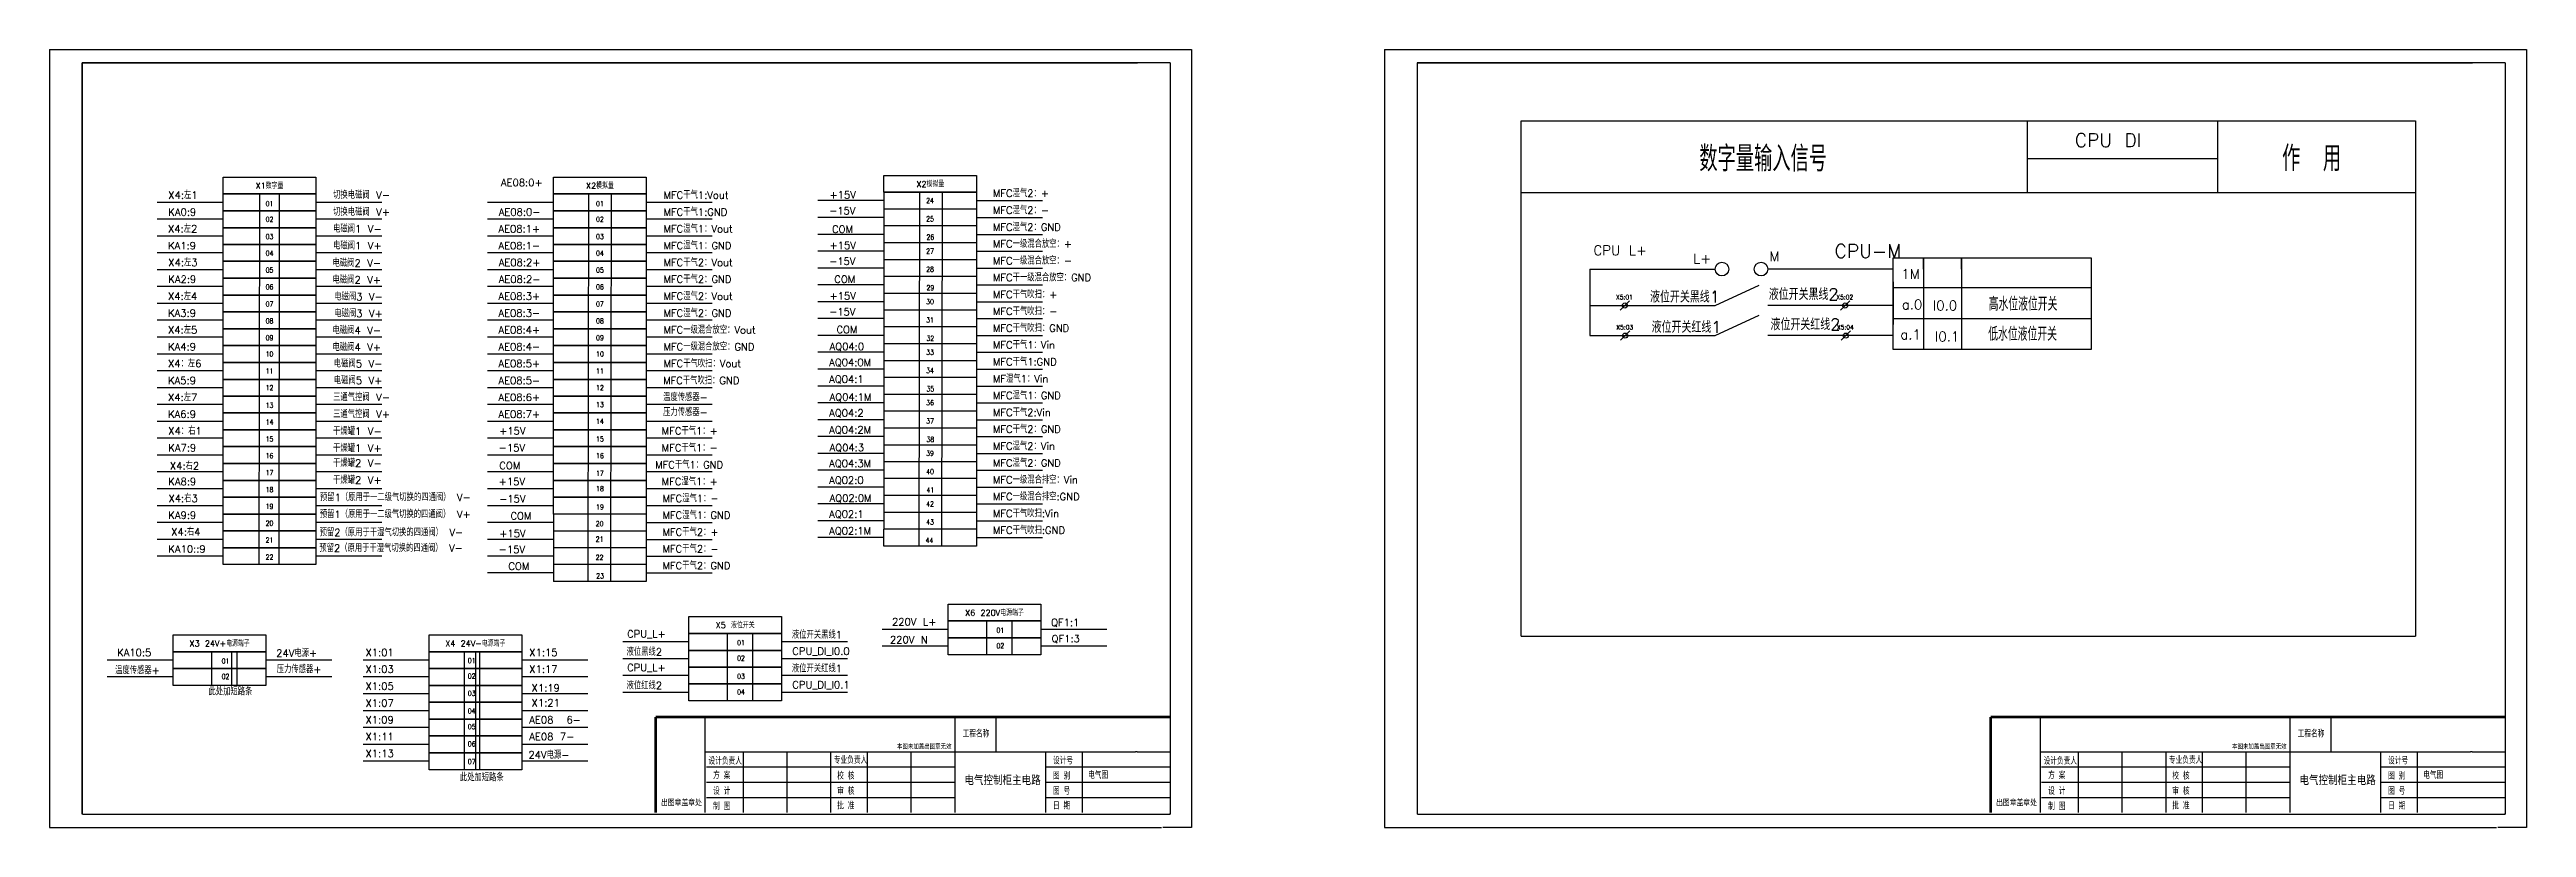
# Model space of a CAD drawing. Header units: inches. Extents: x 9000 to 22395, y 8106 to 17135.
# Drawn here: x 13777 to 15472, y 8106 to 8637 of the extents above; entities that cross this region are included whole.
import ezdxf
from ezdxf.enums import TextEntityAlignment as Align

# ---------------------------------------------------------------- set-up
doc = ezdxf.new("R2010")
doc.units = ezdxf.units.IN
doc.header["$MEASUREMENT"] = 0
for name, color, linetype in [('图层1', 7, 'Continuous'), ('文字', 3, 'Continuous'), ('线槽', 7, 'Continuous'), ('细实线', 7, 'Continuous')]:
    doc.layers.add(name, color=color, linetype=linetype)
doc.styles.add('DSHZ', font='', dxfattribs={"width": 0.7})
doc.styles.add('ROMANT', font='txt.shx', dxfattribs={"bigfont": 'gbcbig.shx'})
doc.styles.get("Standard").update_dxf_attribs({"font": 'txt', "bigfont": 'gbcbig.shx'})
doc.styles.get('DSHZ').set_extended_font_data('SimSun')

msp = doc.modelspace()

# ---------------------------------------------------------------- linework, layer by layer
for p, q in [((13777.4, 8637.5), (13777.4, 8105.6)), ((13777.4, 8637.5), (14558.5, 8637.5)), ((13799.8, 8628.5), (14521.5, 8628.5)), ((14544, 8628.5), (13799.8, 8628.5)), ((14544, 8628.5), (14544, 8114.6)), ((14558.5, 8637.5), (14558.5, 8105.6)), ((14690.6, 8637.5), (14690.6, 8105.6)), ((14690.6, 8637.5), (15471.7, 8637.5)), ((14713, 8628.5), (15434.7, 8628.5)), ((15457.2, 8628.5), (14713, 8628.5)), ((15457.2, 8628.5), (15457.2, 8114.6)), ((15471.7, 8637.5), (15471.7, 8105.6)), ((15130.2, 8588.8), (15130.2, 8539.5)), ((15130.2, 8588.8), (15130.2, 8539.5)), ((15260.4, 8588.8), (15260.4, 8539.5)), ((15130.2, 8562.9), (15260.4, 8562.9)), ((14348.2, 8539.9), (14411.5, 8539.9)), ((14348.2, 8539.9), (14348.2, 8528.4)), ((14372.4, 8539.9), (14372, 8298)), ((14387.9, 8539.9), (14387.5, 8298)), ((14411.5, 8539.9), (14411.5, 8528.4)), ((14784.1, 8236.5), (14784.1, 8539.5)), ((15395.7, 8539.5), (15395.7, 8236.5)), ((13921.1, 8538.8), (13920.6, 8285.3)), ((13934.6, 8538.8), (13934.2, 8285.3)), ((14146, 8538.8), (14145.6, 8285.3)), ((14161.6, 8538.8), (14161.1, 8285.3)), ((14348.2, 8534.2), (14303, 8534.2)), ((14348.2, 8522.6), (14303, 8522.6)), ((14411.5, 8528.4), (14348.2, 8528.4)), ((14348.2, 8528.4), (14348.2, 8516.9)), ((14411.5, 8534.2), (14456.7, 8534.2)), ((14411.5, 8528.4), (14411.5, 8516.9)), ((14411.5, 8522.6), (14456.7, 8522.6)), ((14348.2, 8511.1), (14303, 8511.1)), ((14411.5, 8516.9), (14348.2, 8516.9)), ((14348.2, 8516.9), (14348.2, 8505.4)), ((14411.5, 8505.4), (14348.2, 8505.4)), ((14348.2, 8505.4), (14348.2, 8493.8)), ((14411.5, 8516.9), (14411.5, 8505.4)), ((14411.5, 8511.1), (14456.7, 8511.1)), ((14411.5, 8505.4), (14411.5, 8493.8)), ((14348.2, 8499.6), (14303, 8499.6)), ((14411.5, 8493.8), (14348.2, 8493.8)), ((14348.2, 8493.8), (14348.2, 8482.3)), ((14411.5, 8499.6), (14456.7, 8499.6)), ((14411.5, 8493.8), (14411.5, 8482.3)), ((15059.3, 8487.4), (15059.3, 8495.1)), ((15059.3, 8495.1), (15059.3, 8432.4)), ((15085.3, 8487.4), (15085.3, 8495.1)), ((15085.3, 8495.1), (15085.3, 8432.4)), ((14348.2, 8488.1), (14303, 8488.1)), ((14348.2, 8476.6), (14303, 8476.6)), ((14411.5, 8482.3), (14348.2, 8482.3)), ((14348.2, 8482.3), (14348.2, 8470.8)), ((14411.5, 8488.1), (14456.7, 8488.1)), ((14411.5, 8482.3), (14411.5, 8470.8)), ((14411.5, 8476.6), (14456.7, 8476.6)), ((14831, 8487.4), (14831, 8441.9)), ((14831, 8487.4), (14916.8, 8487.4)), ((14916.8, 8462.5), (14946.8, 8476.4)), ((15038.5, 8487.4), (14952.8, 8487.4)), ((15038.5, 8478.6), (15038.5, 8449.6)), ((15038.5, 8474.8), (15174, 8474.8)), ((15059.3, 8487.4), (15059.3, 8441.9)), ((15085.3, 8487.4), (15085.3, 8441.9)), ((15174, 8478.6), (15174, 8449.6)), ((14348.2, 8465), (14303, 8465)), ((14411.5, 8470.8), (14348.2, 8470.8)), ((14348.2, 8470.8), (14348.2, 8459.3)), ((14411.5, 8459.3), (14348.2, 8459.3)), ((14348.2, 8459.3), (14348.2, 8447.8)), ((14411.5, 8470.8), (14411.5, 8459.3)), ((14411.5, 8465), (14456.7, 8465)), ((14411.5, 8459.3), (14411.5, 8447.8)), ((14831, 8462.5), (14916.8, 8462.5)), ((14855, 8462.5), (14851.8, 8459.3)), ((14855, 8462.5), (14858.1, 8465.7)), ((14916.8, 8441.9), (14946.8, 8455.8)), ((15038.5, 8462.5), (14952.8, 8462.5)), ((15005.7, 8462.5), (15002.5, 8459.3)), ((15005.7, 8462.5), (15008.9, 8465.7)), ((14348.2, 8453.5), (14303, 8453.5)), ((14348.2, 8442), (14303, 8442)), ((14411.5, 8447.8), (14348.2, 8447.8)), ((14348.2, 8447.8), (14348.2, 8436.2)), ((14411.5, 8453.5), (14456.7, 8453.5)), ((14411.5, 8447.8), (14411.5, 8436.2)), ((14411.5, 8442), (14456.7, 8442)), ((14831, 8441.9), (14916.8, 8441.9)), ((14855.2, 8441.9), (14852, 8438.7)), ((14855.2, 8441.9), (14858.3, 8445.1)), ((15038.5, 8441.9), (14952.8, 8441.9)), ((15006.1, 8441.9), (15003, 8438.7)), ((15006.1, 8441.9), (15009.3, 8445.1)), ((15038.5, 8453.5), (15174, 8453.5)), ((14348.2, 8430.5), (14303, 8430.5)), ((14411.5, 8436.2), (14348.2, 8436.2)), ((14348.2, 8436.2), (14348.2, 8424.7)), ((14411.5, 8424.7), (14348.2, 8424.7)), ((14348.2, 8424.7), (14348.2, 8413.2)), ((14411.5, 8436.2), (14411.5, 8424.7)), ((14411.5, 8430.5), (14456.7, 8430.5)), ((14411.5, 8424.7), (14411.5, 8413.2)), ((14348.2, 8419), (14303, 8419)), ((14348.2, 8407.4), (14303, 8407.4)), ((14411.5, 8413.2), (14348.2, 8413.2)), ((14348.2, 8413.2), (14348.2, 8401.7)), ((14411.5, 8419), (14456.7, 8419)), ((14411.5, 8413.2), (14411.5, 8401.7)), ((14411.5, 8407.4), (14456.7, 8407.4)), ((14348.2, 8395.9), (14303, 8395.9)), ((14411.5, 8401.7), (14348.2, 8401.7)), ((14348.2, 8401.7), (14348.2, 8390.2)), ((14411.5, 8390.2), (14348.2, 8390.2)), ((14348.2, 8390.2), (14348.2, 8378.6)), ((14411.5, 8401.7), (14411.5, 8390.2)), ((14411.5, 8395.9), (14456.7, 8395.9)), ((14411.5, 8390.2), (14411.5, 8378.6)), ((14348.2, 8384.4), (14303, 8384.4)), ((14348.2, 8372.9), (14303, 8372.9)), ((14411.5, 8378.6), (14348.2, 8378.6)), ((14348.2, 8378.6), (14348.2, 8367.1)), ((14411.5, 8384.4), (14456.7, 8384.4)), ((14411.5, 8378.6), (14411.5, 8367.1)), ((14411.5, 8372.9), (14456.7, 8372.9)), ((14348.2, 8361.4), (14303, 8361.4)), ((14411.5, 8367.1), (14348.2, 8367.1)), ((14348.2, 8367.1), (14348.2, 8355.6)), ((14411.5, 8355.6), (14348.2, 8355.6)), ((14348.2, 8355.6), (14348.2, 8344.1)), ((14411.5, 8367.1), (14411.5, 8355.6)), ((14411.5, 8361.4), (14456.7, 8361.4)), ((14411.5, 8355.6), (14411.5, 8344.1)), ((14348.2, 8349.8), (14303, 8349.8)), ((14348.2, 8338.3), (14303, 8338.3)), ((14411.5, 8344.1), (14348.2, 8344.1)), ((14348.2, 8344.1), (14348.2, 8332.6)), ((14411.5, 8349.8), (14456.7, 8349.8)), ((14411.5, 8344.1), (14411.5, 8332.6)), ((14411.5, 8338.3), (14456.7, 8338.3)), ((14122.2, 8319.9), (14122.2, 8308.4)), ((14185.6, 8319.9), (14185.6, 8308.4)), ((14348.2, 8326.8), (14303, 8326.8)), ((14411.5, 8332.6), (14348.2, 8332.6)), ((14348.2, 8332.6), (14348.2, 8321)), ((14411.5, 8321), (14348.2, 8321)), ((14348.2, 8321), (14348.2, 8309.5)), ((14411.5, 8332.6), (14411.5, 8321)), ((14411.5, 8326.8), (14456.7, 8326.8)), ((14411.5, 8321), (14411.5, 8309.5)), ((14122.2, 8314.1), (14077, 8314.1)), ((14122.2, 8302.6), (14077, 8302.6)), ((14122.2, 8308.4), (14185.6, 8308.4)), ((14122.2, 8308.4), (14122.2, 8296.8)), ((14185.6, 8314.1), (14230.7, 8314.1)), ((14185.6, 8308.4), (14185.6, 8296.8)), ((14185.6, 8302.6), (14230.7, 8302.6)), ((14348.2, 8315.3), (14303, 8315.3)), ((14348.2, 8303.8), (14303, 8303.8)), ((14411.5, 8309.5), (14348.2, 8309.5)), ((14348.2, 8298), (14348.2, 8309.5)), ((14411.5, 8315.3), (14456.7, 8315.3)), ((14411.5, 8309.5), (14411.5, 8298)), ((14411.5, 8303.8), (14456.7, 8303.8)), ((14122.2, 8291.1), (14077, 8291.1)), ((14185.6, 8296.8), (14122.2, 8296.8)), ((14122.2, 8296.8), (14122.2, 8285.3)), ((14185.6, 8285.3), (14122.2, 8285.3)), ((14122.2, 8285.3), (14122.2, 8273.8)), ((14145.6, 8285.3), (14145.6, 8273.8)), ((14161.1, 8285.3), (14161.1, 8273.8)), ((14185.6, 8296.8), (14185.6, 8285.3)), ((14185.6, 8291.1), (14230.7, 8291.1)), ((14185.6, 8285.3), (14185.6, 8273.8)), ((14411.5, 8298), (14348.2, 8298)), ((14122.2, 8279.6), (14077, 8279.6)), ((14185.6, 8273.8), (14122.2, 8273.8)), ((14185.6, 8279.6), (14230.7, 8279.6)), ((14240.9, 8238.2), (14240.9, 8215.2)), ((14258.2, 8238.2), (14258.2, 8215.2)), ((14278.1, 8238.2), (14260.5, 8238.2)), ((14278.1, 8238.2), (14278.1, 8215.2)), ((14418.3, 8246.8), (14418.3, 8223.7)), ((14435.6, 8246.8), (14435.6, 8223.7)), ((14455.5, 8246.8), (14437.9, 8246.8)), ((14455.5, 8246.8), (14455.5, 8223.7)), ((14784.1, 8236.5), (15395.7, 8236.5)), ((13888.3, 8225.8), (13888.3, 8202.7)), ((13901.9, 8225.8), (13901.9, 8202.7)), ((13905.6, 8225.8), (13905.6, 8202.7)), ((13925.5, 8225.8), (13907.9, 8225.8)), ((13925.5, 8225.8), (13925.5, 8202.7)), ((14061, 8225.8), (14061, 8145.1)), ((14068.8, 8225.8), (14068.8, 8145.1)), ((14071.6, 8225.8), (14071.6, 8145.1)), ((14240.9, 8215.2), (14240.9, 8192.2)), ((14258.2, 8215.2), (14258.2, 8192.2)), ((14278.1, 8215.2), (14278.1, 8192.2)), ((14226, 8115.8), (14226, 8181.1)), ((14396.6, 8180.3), (14396.6, 8115.8)), ((14424.7, 8180.3), (14424.7, 8157.4)), ((15139.2, 8115.8), (15139.2, 8181.1)), ((15309.8, 8180.3), (15309.8, 8115.8)), ((15337.9, 8180.3), (15337.9, 8157.4)), ((14226, 8157.4), (14520.3, 8157.4)), ((14251.8, 8157.4), (14251.8, 8115.8)), ((14281.8, 8157.4), (14281.8, 8115.8)), ((14311.7, 8157.4), (14311.7, 8115.8)), ((14336.7, 8157.4), (14336.7, 8115.8)), ((14366.6, 8157.4), (14366.6, 8115.8)), ((14458.7, 8157.4), (14458.7, 8115.8)), ((14483.7, 8157.4), (14483.7, 8115.8)), ((14521.3, 8157.4), (14520.3, 8157.4)), ((14521.3, 8157.4), (14543.8, 8157.4)), ((15139.2, 8157.4), (15433.5, 8157.4)), ((15165, 8157.4), (15165, 8115.8)), ((15195, 8157.4), (15195, 8115.8)), ((15224.9, 8157.4), (15224.9, 8115.8)), ((15249.9, 8157.4), (15249.9, 8115.8)), ((15279.8, 8157.4), (15279.8, 8115.8)), ((15371.9, 8157.4), (15371.9, 8115.8)), ((15396.8, 8157.4), (15396.8, 8115.8)), ((15434.5, 8157.4), (15433.5, 8157.4)), ((15434.5, 8157.4), (15457, 8157.4)), ((14226.8, 8147), (14396.6, 8147)), ((14226.8, 8136.6), (14396.6, 8136.6)), ((14458.7, 8147), (14520.3, 8147)), ((14458.7, 8136.6), (14520.3, 8136.6)), ((14520.3, 8147), (14544, 8147)), ((14520.3, 8136.6), (14544, 8136.6)), ((15140, 8147), (15309.8, 8147)), ((15140, 8136.6), (15309.8, 8136.6)), ((15371.9, 8147), (15433.5, 8147)), ((15371.9, 8136.6), (15433.5, 8136.6)), ((15433.5, 8147), (15457.2, 8147)), ((15433.5, 8136.6), (15457.2, 8136.6)), ((14226.8, 8126.2), (14396.6, 8126.2)), ((14458.7, 8126.2), (14520.3, 8126.2)), ((14520.3, 8126.2), (14544, 8126.2)), ((15140, 8126.2), (15309.8, 8126.2)), ((15371.9, 8126.2), (15433.5, 8126.2)), ((15433.5, 8126.2), (15457.2, 8126.2)), ((13777.4, 8105.6), (14530.5, 8105.6)), ((14530.5, 8105.6), (14538, 8105.6)), ((14558.5, 8105.6), (14539, 8105.6)), ((14544, 8114.6), (14543.5, 8114.6)), ((14690.6, 8105.6), (15443.7, 8105.6)), ((15443.7, 8105.6), (15451.2, 8105.6)), ((15471.7, 8105.6), (15452.2, 8105.6)), ((15457.2, 8114.6), (15456.7, 8114.6))]:
    msp.add_line(p, q)
for points, const_width in [([(13799.8, 8628.5), (13799.8, 8114.6)], 1.01), ([(14713, 8628.5), (14713, 8114.6)], 1.01), ([(14192, 8181.1), (14212.7, 8181.1)], 1.88), ([(14192, 8181.1), (14544, 8181.1)], 1.88), ([(14192, 8115.8), (14192, 8181.1)], 1.88), ([(15105.2, 8181.1), (15125.9, 8181.1)], 1.88), ([(15105.2, 8181.1), (15457.2, 8181.1)], 1.88), ([(15105.2, 8115.8), (15105.2, 8181.1)], 1.88), ([(13799.8, 8114.6), (14544, 8114.6)], 1.01), ([(14713, 8114.6), (15457.2, 8114.6)], 1.01)]:
    msp.add_lwpolyline(points, dxfattribs=dict(const_width=const_width))
for points in [[(14784.1, 8588.8), (15395.7, 8588.8), (15395.7, 8539.5), (14784.1, 8539.5)], [(15038.5, 8495.1), (15174, 8495.1), (15174, 8432.4), (15038.5, 8432.4)]]:
    msp.add_lwpolyline(points, close=True)
at = {"color": 7}
for points in [[(13959.5, 8550.3), (13959.5, 8538.8), (13896.2, 8538.8), (13896.2, 8550.3)], [(14185.6, 8550.3), (14185.6, 8538.8), (14122.2, 8538.8), (14122.2, 8550.3)], [(14411.5, 8551.4), (14411.5, 8539.9), (14348.2, 8539.9), (14348.2, 8551.4)], [(13959.5, 8538.8), (13959.5, 8527.2), (13896.2, 8527.2), (13896.2, 8538.8)], [(13959.5, 8527.2), (13959.5, 8515.7), (13896.2, 8515.7), (13896.2, 8527.2)], [(14185.6, 8538.8), (14185.6, 8527.2), (14122.2, 8527.2), (14122.2, 8538.8)], [(14185.6, 8527.2), (14185.6, 8515.7), (14122.2, 8515.7), (14122.2, 8527.2)], [(13959.5, 8515.7), (13959.5, 8504.2), (13896.2, 8504.2), (13896.2, 8515.7)], [(14185.6, 8515.7), (14185.6, 8504.2), (14122.2, 8504.2), (14122.2, 8515.7)], [(13959.5, 8504.2), (13959.5, 8492.7), (13896.2, 8492.7), (13896.2, 8504.2)], [(13959.5, 8492.7), (13959.5, 8481.2), (13896.2, 8481.2), (13896.2, 8492.7)], [(14185.6, 8504.2), (14185.6, 8492.7), (14122.2, 8492.7), (14122.2, 8504.2)], [(14185.6, 8492.7), (14185.6, 8481.2), (14122.2, 8481.2), (14122.2, 8492.7)], [(13959.5, 8481.2), (13959.5, 8469.6), (13896.2, 8469.6), (13896.2, 8481.2)], [(14185.6, 8481.2), (14185.6, 8469.6), (14122.2, 8469.6), (14122.2, 8481.2)], [(13959.5, 8469.6), (13959.5, 8458.1), (13896.2, 8458.1), (13896.2, 8469.6)], [(13959.5, 8458.1), (13959.5, 8446.6), (13896.2, 8446.6), (13896.2, 8458.1)], [(14185.6, 8469.6), (14185.6, 8458.1), (14122.2, 8458.1), (14122.2, 8469.6)], [(14185.6, 8458.1), (14185.6, 8446.6), (14122.2, 8446.6), (14122.2, 8458.1)], [(13959.5, 8446.6), (13959.5, 8435.1), (13896.2, 8435.1), (13896.2, 8446.6)], [(14185.6, 8446.6), (14185.6, 8435.1), (14122.2, 8435.1), (14122.2, 8446.6)], [(13959.5, 8435.1), (13959.5, 8423.6), (13896.2, 8423.6), (13896.2, 8435.1)], [(13959.5, 8423.6), (13959.5, 8412), (13896.2, 8412), (13896.2, 8423.6)], [(14185.6, 8435.1), (14185.6, 8423.6), (14122.2, 8423.6), (14122.2, 8435.1)], [(14185.6, 8423.6), (14185.6, 8412), (14122.2, 8412), (14122.2, 8423.6)], [(13959.5, 8412), (13959.5, 8400.5), (13896.2, 8400.5), (13896.2, 8412)], [(14185.6, 8412), (14185.6, 8400.5), (14122.2, 8400.5), (14122.2, 8412)], [(13959.5, 8400.5), (13959.5, 8389), (13896.2, 8389), (13896.2, 8400.5)], [(13959.5, 8389), (13959.5, 8377.5), (13896.2, 8377.5), (13896.2, 8389)], [(14185.6, 8400.5), (14185.6, 8389), (14122.2, 8389), (14122.2, 8400.5)], [(14185.6, 8389), (14185.6, 8377.5), (14122.2, 8377.5), (14122.2, 8389)], [(13959.5, 8377.5), (13959.5, 8366), (13896.2, 8366), (13896.2, 8377.5)], [(14185.6, 8377.5), (14185.6, 8366), (14122.2, 8366), (14122.2, 8377.5)], [(13959.5, 8366), (13959.5, 8354.4), (13896.2, 8354.4), (13896.2, 8366)], [(13959.5, 8354.4), (13959.5, 8342.9), (13896.2, 8342.9), (13896.2, 8354.4)], [(14185.6, 8366), (14185.6, 8354.4), (14122.2, 8354.4), (14122.2, 8366)], [(14185.6, 8354.4), (14185.6, 8342.9), (14122.2, 8342.9), (14122.2, 8354.4)], [(13959.5, 8342.9), (13959.5, 8331.4), (13896.2, 8331.4), (13896.2, 8342.9)], [(14185.6, 8342.9), (14185.6, 8331.4), (14122.2, 8331.4), (14122.2, 8342.9)], [(13959.5, 8331.4), (13959.5, 8319.9), (13896.2, 8319.9), (13896.2, 8331.4)], [(13959.5, 8319.9), (13959.5, 8308.4), (13896.2, 8308.4), (13896.2, 8319.9)], [(14185.6, 8331.4), (14185.6, 8319.9), (14122.2, 8319.9), (14122.2, 8331.4)], [(13959.5, 8308.4), (13959.5, 8296.8), (13896.2, 8296.8), (13896.2, 8308.4)], [(13959.5, 8296.8), (13959.5, 8285.3), (13896.2, 8285.3), (13896.2, 8296.8)], [(13959.5, 8296.8), (13959.5, 8285.3), (13896.2, 8285.3), (13896.2, 8296.8)], [(14455.5, 8258.3), (14455.5, 8246.8), (14392.1, 8246.8), (14392.1, 8258.3)], [(13925.5, 8237.3), (13925.5, 8225.8), (13862.1, 8225.8), (13862.1, 8237.3)], [(14100.4, 8237.3), (14100.4, 8225.8), (14037.1, 8225.8), (14037.1, 8237.3)], [(14278.1, 8249.8), (14278.1, 8238.2), (14214.7, 8238.2), (14214.7, 8249.8)], [(14278.1, 8238.2), (14278.1, 8226.7), (14214.7, 8226.7), (14214.7, 8238.2)], [(14455.5, 8246.8), (14455.5, 8235.2), (14392.1, 8235.2), (14392.1, 8246.8)], [(14455.5, 8235.2), (14455.5, 8223.7), (14392.1, 8223.7), (14392.1, 8235.2)], [(13925.5, 8225.8), (13925.5, 8214.2), (13862.1, 8214.2), (13862.1, 8225.8)], [(14100.4, 8225.8), (14100.4, 8214.2), (14037.1, 8214.2), (14037.1, 8225.8)], [(14278.1, 8226.7), (14278.1, 8215.2), (14214.7, 8215.2), (14214.7, 8226.7)], [(13925.5, 8214.2), (13925.5, 8202.7), (13862.1, 8202.7), (13862.1, 8214.2)], [(14100.4, 8214.2), (14100.4, 8202.7), (14037.1, 8202.7), (14037.1, 8214.2)], [(14100.4, 8202.7), (14100.4, 8191.2), (14037.1, 8191.2), (14037.1, 8202.7)], [(14278.1, 8215.2), (14278.1, 8203.7), (14214.7, 8203.7), (14214.7, 8215.2)], [(14278.1, 8203.7), (14278.1, 8192.2), (14214.7, 8192.2), (14214.7, 8203.7)], [(14100.4, 8191.2), (14100.4, 8179.7), (14037.1, 8179.7), (14037.1, 8191.2)], [(14100.4, 8179.7), (14100.4, 8168.2), (14037.1, 8168.2), (14037.1, 8179.7)], [(14100.4, 8168.2), (14100.4, 8156.6), (14037.1, 8156.6), (14037.1, 8168.2)], [(14100.4, 8156.6), (14100.4, 8145.1), (14037.1, 8145.1), (14037.1, 8156.6)]]:
    msp.add_lwpolyline(points, close=True, dxfattribs=at)
for centre, radius in [((14921.4, 8487.4), 4.67), ((14948.1, 8487.4), 4.67), ((14855, 8462.5), 1.74), ((15005.7, 8462.5), 1.74), ((14855.2, 8441.9), 1.74), ((15006.1, 8441.9), 1.74)]:
    msp.add_circle(centre, radius)
at = {"layer": '细实线', "color": 7}
for p, q in [((13896.2, 8533), (13851, 8533)), ((14004.7, 8533), (13959.5, 8533)), ((14122.2, 8533), (14077, 8533)), ((14230.7, 8533), (14185.6, 8533)), ((13896.2, 8521.5), (13851, 8521.5)), ((13896.2, 8510), (13851, 8510)), ((14004.7, 8521.5), (13959.5, 8521.5)), ((14004.7, 8510), (13959.5, 8510)), ((14122.2, 8521.5), (14077, 8521.5)), ((14122.2, 8510), (14077, 8510)), ((14230.7, 8521.5), (14185.6, 8521.5)), ((14230.7, 8510), (14185.6, 8510)), ((13896.2, 8498.4), (13851, 8498.4)), ((14004.7, 8498.4), (13959.5, 8498.4)), ((14122.2, 8498.4), (14077, 8498.4)), ((14230.7, 8498.4), (14185.6, 8498.4)), ((13896.2, 8486.9), (13851, 8486.9)), ((13896.2, 8475.4), (13851, 8475.4)), ((14004.7, 8486.9), (13959.5, 8486.9)), ((14004.7, 8475.4), (13959.5, 8475.4)), ((14122.2, 8486.9), (14077, 8486.9)), ((14122.2, 8475.4), (14077, 8475.4)), ((14230.7, 8486.9), (14185.6, 8486.9)), ((14230.7, 8475.4), (14185.6, 8475.4)), ((13896.2, 8463.9), (13851, 8463.9)), ((14004.7, 8463.9), (13959.5, 8463.9)), ((14122.2, 8463.9), (14077, 8463.9)), ((14230.7, 8463.9), (14185.6, 8463.9)), ((13896.2, 8452.4), (13851, 8452.4)), ((13896.2, 8440.8), (13851, 8440.8)), ((14004.7, 8452.4), (13959.5, 8452.4)), ((14004.7, 8440.8), (13959.5, 8440.8)), ((14122.2, 8452.4), (14077, 8452.4)), ((14122.2, 8440.8), (14077, 8440.8)), ((14230.7, 8452.4), (14185.6, 8452.4)), ((14230.7, 8440.8), (14185.6, 8440.8)), ((13896.2, 8429.3), (13851, 8429.3)), ((14004.7, 8429.3), (13959.5, 8429.3)), ((14122.2, 8429.3), (14077, 8429.3)), ((14230.7, 8429.3), (14185.6, 8429.3)), ((13896.2, 8417.8), (13851, 8417.8)), ((13896.2, 8406.3), (13851, 8406.3)), ((14004.7, 8417.8), (13959.5, 8417.8)), ((14004.7, 8406.3), (13959.5, 8406.3)), ((14122.2, 8417.8), (14077, 8417.8)), ((14122.2, 8406.3), (14077, 8406.3)), ((14230.7, 8417.8), (14185.6, 8417.8)), ((14230.7, 8406.3), (14185.6, 8406.3)), ((13896.2, 8394.8), (13851, 8394.8)), ((14004.7, 8394.8), (13959.5, 8394.8)), ((14122.2, 8394.8), (14077, 8394.8)), ((14230.7, 8394.8), (14185.6, 8394.8)), ((13896.2, 8383.2), (13851, 8383.2)), ((13896.2, 8371.7), (13851, 8371.7)), ((14004.7, 8383.2), (13959.5, 8383.2)), ((14004.7, 8371.7), (13959.5, 8371.7)), ((14122.2, 8383.2), (14077, 8383.2)), ((14122.2, 8371.7), (14077, 8371.7)), ((14230.7, 8383.2), (14185.6, 8383.2)), ((14230.7, 8371.7), (14185.6, 8371.7)), ((13896.2, 8360.2), (13851, 8360.2)), ((14004.7, 8360.2), (13959.5, 8360.2)), ((14122.2, 8360.2), (14077, 8360.2)), ((14230.7, 8360.2), (14185.6, 8360.2)), ((13896.2, 8348.7), (13851, 8348.7)), ((13896.2, 8337.2), (13851, 8337.2)), ((14004.7, 8348.7), (13959.5, 8348.7)), ((14004.7, 8337.2), (13959.5, 8337.2)), ((14122.2, 8348.7), (14077, 8348.7)), ((14122.2, 8337.2), (14077, 8337.2)), ((14230.7, 8348.7), (14185.6, 8348.7)), ((14230.7, 8337.2), (14185.6, 8337.2)), ((13896.2, 8325.6), (13851, 8325.6)), ((14004.7, 8325.6), (13959.5, 8325.6)), ((14122.2, 8325.6), (14077, 8325.6)), ((14230.7, 8325.6), (14185.6, 8325.6)), ((13896.2, 8314.1), (13851, 8314.1)), ((13896.2, 8302.6), (13851, 8302.6)), ((14004.7, 8314.1), (13959.5, 8314.1)), ((14004.7, 8302.6), (13959.5, 8302.6)), ((13896.2, 8291.1), (13851, 8291.1)), ((14004.7, 8291.1), (13959.5, 8291.1)), ((14392.1, 8241), (14347, 8241)), ((14500.7, 8241), (14455.5, 8241)), ((13862.1, 8220), (13816.9, 8220)), ((13970.6, 8220), (13925.5, 8220)), ((14037.1, 8220), (13991.9, 8220)), ((14145.6, 8220), (14100.4, 8220)), ((14214.7, 8232.5), (14169.6, 8232.5)), ((14214.7, 8221), (14169.6, 8221)), ((14323.3, 8232.5), (14278.1, 8232.5)), ((14323.3, 8221), (14278.1, 8221)), ((14392.1, 8229.5), (14347, 8229.5)), ((14500.7, 8229.5), (14455.5, 8229.5)), ((13862.1, 8208.5), (13816.9, 8208.5)), ((13970.6, 8208.5), (13925.5, 8208.5)), ((14037.1, 8208.5), (13991.9, 8208.5)), ((14145.6, 8208.5), (14100.4, 8208.5)), ((14214.7, 8209.4), (14169.6, 8209.4)), ((14323.3, 8209.4), (14278.1, 8209.4)), ((14037.1, 8197), (13991.9, 8197)), ((14037.1, 8185.4), (13991.9, 8185.4)), ((14145.6, 8197), (14100.4, 8197)), ((14145.6, 8185.4), (14100.4, 8185.4)), ((14214.7, 8197.9), (14169.6, 8197.9)), ((14323.3, 8197.9), (14278.1, 8197.9)), ((14037.1, 8173.9), (13991.9, 8173.9)), ((14145.6, 8173.9), (14100.4, 8173.9)), ((14037.1, 8162.4), (13991.9, 8162.4)), ((14037.1, 8150.9), (13991.9, 8150.9)), ((14145.6, 8162.4), (14100.4, 8162.4)), ((14145.6, 8150.9), (14100.4, 8150.9))]:
    msp.add_line(p, q, dxfattribs=at)

# ---------------------------------------------------------------- texts
at = {"style": 'DSHZ'}
for s, height, width, p in [('工程名称', 4.66, 0.7, (14402, 8167.7)), ('工程名称', 4.66, 0.7, (15315.2, 8167.7)), ('设计负责人', 4.66, 0.7, (14228.2, 8149.1, 0)), ('专业负责人', 4.66, 0.7, (14313.9, 8149.7)), ('本图未加盖出图章无效', 3.33, 0.8, (14357.1, 8159.5, 0)), ('设计号', 4.66, 0.7, (14463.8, 8149.3)), ('设计负责人', 4.66, 0.7, (15141.4, 8149.1, 0)), ('专业负责人', 4.66, 0.7, (15227.1, 8149.7)), ('本图未加盖出图章无效', 3.33, 0.8, (15270.3, 8159.5, 0)), ('设计号', 4.66, 0.7, (15377, 8149.3)), ('方 案', 4.66, 0.7, (14231.3, 8139.3)), ('设 计', 4.66, 0.7, (14231.3, 8128.5)), ('校 核', 4.66, 0.7, (14316.2, 8138.9)), ('审 核', 4.66, 0.7, (14316.2, 8128.5)), ('电气控制柜主电路 ', 5.82, 0.8, (14403.2, 8135.2, -3.3)), ('图 别', 4.66, 0.7, (14463.8, 8138.9)), ('图 号', 4.66, 0.7, (14463.8, 8128.5)), ('电气图', 4.66, 0.7, (14487.8, 8139.4)), ('方 案', 4.66, 0.7, (15144.5, 8139.3)), ('设 计', 4.66, 0.7, (15144.5, 8128.5)), ('校 核', 4.66, 0.7, (15229.4, 8138.9)), ('审 核', 4.66, 0.7, (15229.4, 8128.5)), ('电气控制柜主电路 ', 5.82, 0.8, (15316.4, 8135.2, -3.3)), ('图 别', 4.66, 0.7, (15377, 8138.9)), ('图 号', 4.66, 0.7, (15377, 8128.5)), ('电气图', 4.66, 0.7, (15401, 8139.4)), ('出图章盖章处', 4.16, 0.8, (14195.7, 8120.7)), ('制 图', 4.66, 0.7, (14231.3, 8118.1)), ('批 准', 4.66, 0.7, (14316.2, 8118.5)), ('日 期', 4.66, 0.7, (14463.8, 8118.5)), ('出图章盖章处', 4.16, 0.8, (15108.9, 8120.7)), ('制 图', 4.66, 0.7, (15144.5, 8118.1)), ('批 准', 4.66, 0.7, (15229.4, 8118.5)), ('日 期', 4.66, 0.7, (15377, 8118.5))]:
    msp.add_text(s, height=height, dxfattribs=dict(at, width=width)).set_placement(p)
at = {"layer": '图层1'}
for s, p in [('切换电磁阀 V-', (13971.4, 8535.5)), ('MFC干气1:Vout', (14197.4, 8535.5)), ('MFC湿气2：+', (14422.7, 8536.7)), ('切换电磁阀 V+', (13971.4, 8523.9)), ('MFC干气1:GND', (14197.4, 8523.9)), ('MFC湿气2：-', (14422.7, 8525.1)), ('电磁阀1 V-', (13971.4, 8512.4)), ('电磁阀1 V+', (13971.4, 8500.9)), ('MFC湿气1：Vout', (14197.4, 8512.4)), ('MFC湿气1：GND', (14197.4, 8500.9)), ('MFC湿气2：GND', (14422.7, 8513.6)), ('MFC一级混合放空：+', (14422.7, 8502.1)), ('电磁阀2 V-', (13971, 8489)), ('MFC干气2：Vout', (14197.4, 8489.4)), ('MFC一级混合放空：-', (14422.7, 8490.6)), ('电磁阀2 V+', (13971, 8477.5)), ('电磁阀3 V-', (13972.2, 8466)), ('MFC干气2：GND', (14197.4, 8477.9)), ('MFC湿气2：Vout', (14197.4, 8466.3)), ('MFC干一级混合放空：GND', (14422.7, 8479.1)), ('MFC干气吹扫：+', (14422.7, 8467.5)), ('电磁阀3 V+', (13972.2, 8454.5)), ('MFC湿气2：GND', (14197.4, 8454.8)), ('MFC干气吹扫：-', (14422.7, 8456)), ('电磁阀4 V-', (13971, 8443)), ('MFC一级混合放空：Vout', (14197.4, 8443.3)), ('MFC一级混合放空：GND', (14197.4, 8431.8)), ('MFC干气吹扫：GND', (14422.7, 8444.5)), ('MFC干气1：Vin', (14422.7, 8433)), ('电磁阀4 V+', (13971, 8431.4)), ('电磁阀5 V-', (13971.9, 8420.2)), ('MFC干气吹扫：Vout', (14197.4, 8420.3)), ('MFC干气1:GND', (14422.7, 8421.5)), ('电磁阀5 V+', (13971.9, 8408.7)), ('  MFC干气吹扫：GND', (14188.2, 8408.7)), ('MF湿气1：Vin', (14422.7, 8409.9)), ('MFC湿气1：GND', (14422.7, 8398.4)), ('三通气控阀 V-', (13971.4, 8397.2)), ('三通气控阀 V+', (13971.4, 8385.7)), ('  压力传感器-', (14188.2, 8387)), ('  温度传感器-', (14188.2, 8397.2)), ('MFC干气2:Vin', (14422.7, 8386.9)), ('干燥罐1 V-', (13971.4, 8374)), (' MFC干气1：+', (14191.7, 8374.2)), ('MFC干气2：GND', (14422.7, 8375.4)), ('干燥罐1 V+', (13971.4, 8362.4)), ('干燥罐2 V-', (13971.4, 8352.2)), ('MFC干气1：GND', (14191.7, 8351.1)), (' MFC干气1：-', (14191.7, 8362.7)), ('MFC湿气2：Vin', (14422.7, 8363.9)), ('MFC湿气2：GND', (14422.7, 8352.3)), ('干燥罐2 V+', (13971.4, 8340.6)), (' MFC湿气1：+', (14191.7, 8339.6)), ('MFC一级混合排空：Vin', (14422.7, 8340.8)), ('预留1（原用于一二级气切换的四通阀） V+', (13962.3, 8317.2)), ('预留1（原用于一二级气切换的四通阀） V-', (13962.4, 8328.8)), ('MFC湿气1：-', (14196.7, 8328.1)), ('MFC湿气1：GND', (14196.7, 8316.6)), ('MFC一级混合排空:GND', (14422.7, 8329.3)), ('MFC干气吹扫:Vin', (14422.7, 8317.8)), ('预留2（原用于干湿气切换的四通阀） V-', (13962.2, 8304.8)), ('MFC干气2：+', (14196.7, 8305.1)), ('MFC干气吹扫:GND', (14422.7, 8306.3)), ('预留2（原用于干湿气切换的四通阀） V-', (13962, 8294.1)), ('MFC干气2：-', (14196.7, 8293.6)), ('MFC干气2：GND', (14196.7, 8282.1)), ('CPU_L+', (14172.5, 8235.4)), ('液位开关黑线1', (14285.2, 8234.8)), ('220V N', (14352.3, 8231.5)), ('220V L+', (14353.7, 8243.7)), ('QF1:1', (14462.5, 8243.3)), ('QF1:3', (14462.9, 8232.2)), ('KA10:5', (13823.7, 8222.7)), ('24V电源+', (13932.5, 8222.3)), ('X1:01', (13993.6, 8222.8)), ('X1:15', (14105.6, 8222.8)), ('液位黑线2', (14172.1, 8223.1)), ('CPU_L+', (14172.5, 8212.4)), ('液位开关红线1', (14285.2, 8211.8)), ('CPU_DI_I0.0', (14285.5, 8223.7)), ('温度传感器+', (13822.3, 8210.5)), ('此处加短路条', (13886.2, 8196)), ('压力传感器+', (13932.9, 8211.2)), ('X1:03', (13993.6, 8211.3)), ('X1:05', (13993.6, 8199.7)), ('X1:17', (14105.6, 8211.3)), ('X1:19', (14107.2, 8198.5)), ('液位红线2', (14172.1, 8200.1)), ('CPU_DI_I0.1', (14285.5, 8200.7)), ('X1:07', (13993.6, 8188.2)), ('X1:21', (14107.2, 8188.3)), ('X1:09', (13993.6, 8176.7)), ('X1:11', (13993.6, 8165.2)), ('AE08  6-', (14105.6, 8176.7)), ('AE08 7-', (14105.6, 8165.2)), ('X1:13', (13993.6, 8153.7)), ('24V电源-', (14105, 8152.7)), ('此处加短路条', (14058.1, 8137.3))]:
    msp.add_text(s, height=5, dxfattribs=at).set_placement(p)
at = {"layer": '图层1', "char_height": 5, "attachment_point": 1}
for s, insert, width in [('X4:左1', (13858.7, 8540.5), 28.588), ('  AE08:0+', (14086.2, 8549), 29.4), ('+15V', (14311, 8540.6), 42.5), ('KA0:9', (13858.7, 8528.9), 29.4), ('AE08:0-', (14084.7, 8528.9), 29.4), ('-15V', (14310.7, 8529.8), 42.5), ('X4:左2', (13858.5, 8517.4), 29.4), ('KA1:9', (13858.5, 8505.9), 29.4), ('AE08:1+', (14084.5, 8517.4), 29.4), ('AE08:1-', (14084.5, 8505.9), 29.4), ('+15V', (14311, 8506.1), 42.5), ('COM', (14312.7, 8517.1), 42.5), ('X4:左3', (13858.7, 8494.4), 29.4), ('AE08:2+', (14084.7, 8494.4), 29.4), ('-15V', (14310.7, 8495.2), 42.5), ('X4:左4', (13858.5, 8471.3), 29.4), ('KA2:9', (13858.7, 8482.9), 29.4), ('AE08:3+', (14084.5, 8471.3), 29.4), ('AE08:2-', (14084.7, 8482.9), 29.4), ('+15V', (14311, 8471.5), 42.5), ('COM', (14314.2, 8482.9), 42.5), ('KA3:9', (13858.5, 8459.8), 29.4), ('AE08:3-', (14084.5, 8459.8), 29.4), ('-15V', (14310.7, 8460.7), 42.5), ('X4:左5', (13858.5, 8448.3), 29.4), ('AE08:4+', (14084.5, 8448.3), 29.4), ('COM', (14315.7, 8448.5), 42.5), ('X4：左6', (13858.5, 8425.3), 44.266), ('KA4:9', (13858.5, 8436.8), 29.4), ('AE08:4-', (14084.5, 8436.8), 29.4), ('AE08:5+', (14084.5, 8425.3), 44.266), ('AQ04:0M', (14310.7, 8426.1), 42.5), ('AQ04:0', (14311, 8436.9), 42.5), ('KA5:9', (13858.5, 8413.7), 47.674), ('AE08:5-', (14084.5, 8413.7), 47.674), ('AQ04:1', (14310.7, 8414.6), 42.5), ('X4:左7', (13858.5, 8402.2), 29.4), ('KA6:9', (13858.5, 8390.7), 47.674), ('AE08:6+', (14084.5, 8402.2), 47.674), ('AE08:7+', (14084.5, 8390.7), 47.674), ('AQ04:2', (14310.7, 8391.5), 42.5), ('AQ04:1M', (14311, 8402.4), 42.5), ('X4：右1', (13858.7, 8379.2), 29.4), ('+15V', (14085, 8379.2), 29.4), ('AQ04:2M', (14310.7, 8380), 42.5), ('KA7:9', (13858.7, 8367.7), 29.4), ('X4:右2', (13859.8, 8355.3), 22.805), ('-15V', (14084.7, 8367.7), 42.5), ('COM', (14085.1, 8355.5), 42.5), ('AQ04:3M', (14310.7, 8357), 42.5), ('AQ04:3', (14311, 8367.8), 42.5), ('KA8:9', (13858.7, 8344.6), 42.5), ('+15V', (14084.7, 8344.6), 42.5), ('AQ02:0', (14310.7, 8345.5), 42.5), ('X4:右3', (13858.8, 8333.1), 21.395), ('KA9:9', (13858.7, 8321.6), 42.5), ('-15V', (14085, 8332.8), 29.4), ('COM', (14092.7, 8321.1), 42.5), ('AQ02:1', (14310.7, 8322.4), 42.5), ('AQ02:0M', (14311, 8333.3), 42.5), ('X4:右4', (13860.7, 8310.2), 21.395), ('+15V', (14085.1, 8309.1), 42.5), ('AQ02:1M', (14310.7, 8310.9), 42.5), ('KA10::9', (13858.7, 8298.5), 42.5), ('-15V', (14084.7, 8298.2), 42.5), ('COM', (14091.3, 8286.7), 42.5)]:
    msp.add_mtext(s, dxfattribs=dict(at, insert=insert, width=width))
at = {"layer": '文字', "color": 7, "style": 'ROMANT'}
for s, height, p in [('X1数字量', 4.03, (13927.9, 8542.4)), ('X2模拟量', 4.03, (14153.9, 8542.4)), ('X2模拟量', 4.03, (14379.9, 8543.5)), ('X6 220V电源端子', 4.032, (14423.8, 8250.4)), ('X5 液位开关', 4.03, (14246.4, 8241.9)), ('X3 24V+电源端子', 4.032, (13893.8, 8229.4)), ('X4 24V-电源端子', 4.032, (14068.7, 8229.4))]:
    msp.add_text(s, height=height, dxfattribs=at).set_placement(p, align=Align.CENTER)
at = {"layer": '文字', "color": 7, "style": 'ROMANT', "width": 0.9}
for s, p in [('01', (13927.9, 8530.4)), ('02', (13927.9, 8519.7)), ('01', (14153.9, 8530.4)), ('02', (14153.9, 8519.7)), ('24', (14379.7, 8532.5)), ('25', (14379.7, 8520)), ('03', (13927.9, 8507.9)), ('03', (14153.9, 8507.9)), ('26', (14379.9, 8507.5)), ('04', (13927.9, 8496.5)), ('05', (13927.9, 8485)), ('04', (14153.9, 8496.5)), ('05', (14153.9, 8485)), ('27', (14379.7, 8497.9)), ('28', (14379.7, 8485.5)), ('06', (13927.9, 8473.5)), ('06', (14153.9, 8473.5)), ('29', (14379.9, 8472.9)), ('07', (13927.9, 8461.8)), ('07', (14153.9, 8461.8)), ('30', (14379.7, 8463.4)), ('31', (14379.7, 8450.9)), ('08', (13927.9, 8450.2)), ('09', (13927.9, 8438.7)), ('08', (14153.9, 8450.2)), ('09', (14153.9, 8438.7)), ('32', (14379.9, 8438.3)), ('10', (13927.9, 8427.6)), ('10', (14153.9, 8427.6)), ('33', (14379.7, 8428.8)), ('11', (13927.9, 8416)), ('12', (13927.9, 8404.5)), ('11', (14153.9, 8416)), ('12', (14153.9, 8404.5)), ('34', (14379.7, 8416.3)), ('35', (14379.9, 8403.8)), ('13', (13927.9, 8392.5)), ('13', (14153.9, 8393)), ('36', (14379.7, 8394.3)), ('14', (13927.9, 8381)), ('15', (13927.9, 8369.5)), ('14', (14153.9, 8381.5)), ('15', (14153.9, 8369.5)), ('37', (14379.7, 8381.8)), ('38', (14379.9, 8369.2)), ('16', (13927.9, 8358)), ('16', (14153.9, 8358)), ('39', (14379.7, 8359.7)), ('17', (13927.9, 8346.4)), ('18', (13927.9, 8334.9)), ('17', (14153.9, 8346.1)), ('18', (14153.9, 8335.5)), ('40', (14379.7, 8347.2)), ('41', (14379.9, 8334.7)), ('19', (13927.9, 8323.4)), ('19', (14153.9, 8323)), ('42', (14379.7, 8325.1)), ('20', (13927.9, 8311.9)), ('21', (13927.9, 8300.4)), ('20', (14153.7, 8311.6)), ('21', (14153.7, 8301)), ('44', (14379.3, 8300.2)), ('43', (14379.7, 8312.7)), ('22', (13927.9, 8288.8)), ('22', (14153.7, 8288.5)), ('23', (14154, 8275.9)), ('01', (14427.8, 8238.7)), ('01', (13897.8, 8217.7)), ('01', (14066.2, 8218)), ('01', (14250.4, 8230.2)), ('02', (14250.4, 8219.6)), ('02', (14427.8, 8228.1)), ('02', (13897.8, 8207.1)), ('02', (14066.2, 8207.4)), ('03', (14250.4, 8207.2)), ('03', (14066.2, 8195.6)), ('04', (14066.2, 8183.5)), ('04', (14250.4, 8196.5)), ('05', (14066.2, 8172.8)), ('06', (14066.2, 8161)), ('07', (14066.2, 8148.9))]:
    msp.add_text(s, height=3.46, dxfattribs=at).set_placement(p, align=Align.CENTER)
at = {"layer": '线槽'}
for s, p in [('X5:01', (14848.9, 8466.7)), ('X5:02', (14999.6, 8466.7)), ('X5:03', (14849.1, 8446.1)), ('X5:04', (15000, 8446.1))]:
    msp.add_text(s, height=3, dxfattribs=at).set_placement(p)
at = {"layer": '线槽', "color": 0, "attachment_point": 1}
for s, insert, char_height, width in [('{\\H0.6667x;数字量输入信号}', (14905.9, 8571.5), 26, 90.344), ('{\\H0.6667x;CPU DI}', (15162.7, 8580.2), 14, 90.344), ('{\\H0.6667x;作 用}', (15304.5, 8571.7), 26, 90.344), ('{\\H0.6667x;CPU L+}', (14833.5, 8503.5), 10, 90.344), ('{\\H0.6667x;L+}', (14901.7, 8497.9), 10, 18.153), ('{\\H0.6667x;M}', (14953.9, 8499.4), 10, 18.153), ('{\\H0.6667x;CPU-M}', (14998.4, 8504.4), 14, 90.344), ('{\\H0.6667x;液位开关黑线1}', (14872.2, 8472.5), 12, 48.568), ('{\\H0.6667x;液位开关黑线2}', (14953.4, 8474.2), 12, 49.063), ('{\\H0.6667x;1M}', (15044.1, 8487.4), 10, 18.153), ('{\\H0.6667x;液位开关红线2}', (14954.6, 8453.6), 12, 45.129), ('{\\H0.6667x;a.0}', (15044.4, 8466.5), 10, 18.153), ('{\\H0.6667x;I0.0}', (15065.7, 8465.8), 10, 18.153), ('{\\H0.6667x;高水位液位开关}', (15103.8, 8468.2), 14, 52.23), ('{\\H0.6667x;液位开关红线1}', (14873.3, 8451.8), 12, 45.542), ('{\\H0.6667x;a.1}', (15043.4, 8446), 10, 18.153), ('{\\H0.6667x;I0.1}', (15067.1, 8444.6), 10, 18.153), ('{\\H0.6667x;低水位液位开关}', (15103.5, 8447.7), 14, 52.23)]:
    msp.add_mtext(s, dxfattribs=dict(at, insert=insert, char_height=char_height, width=width))

doc.saveas('drawing.dxf')
